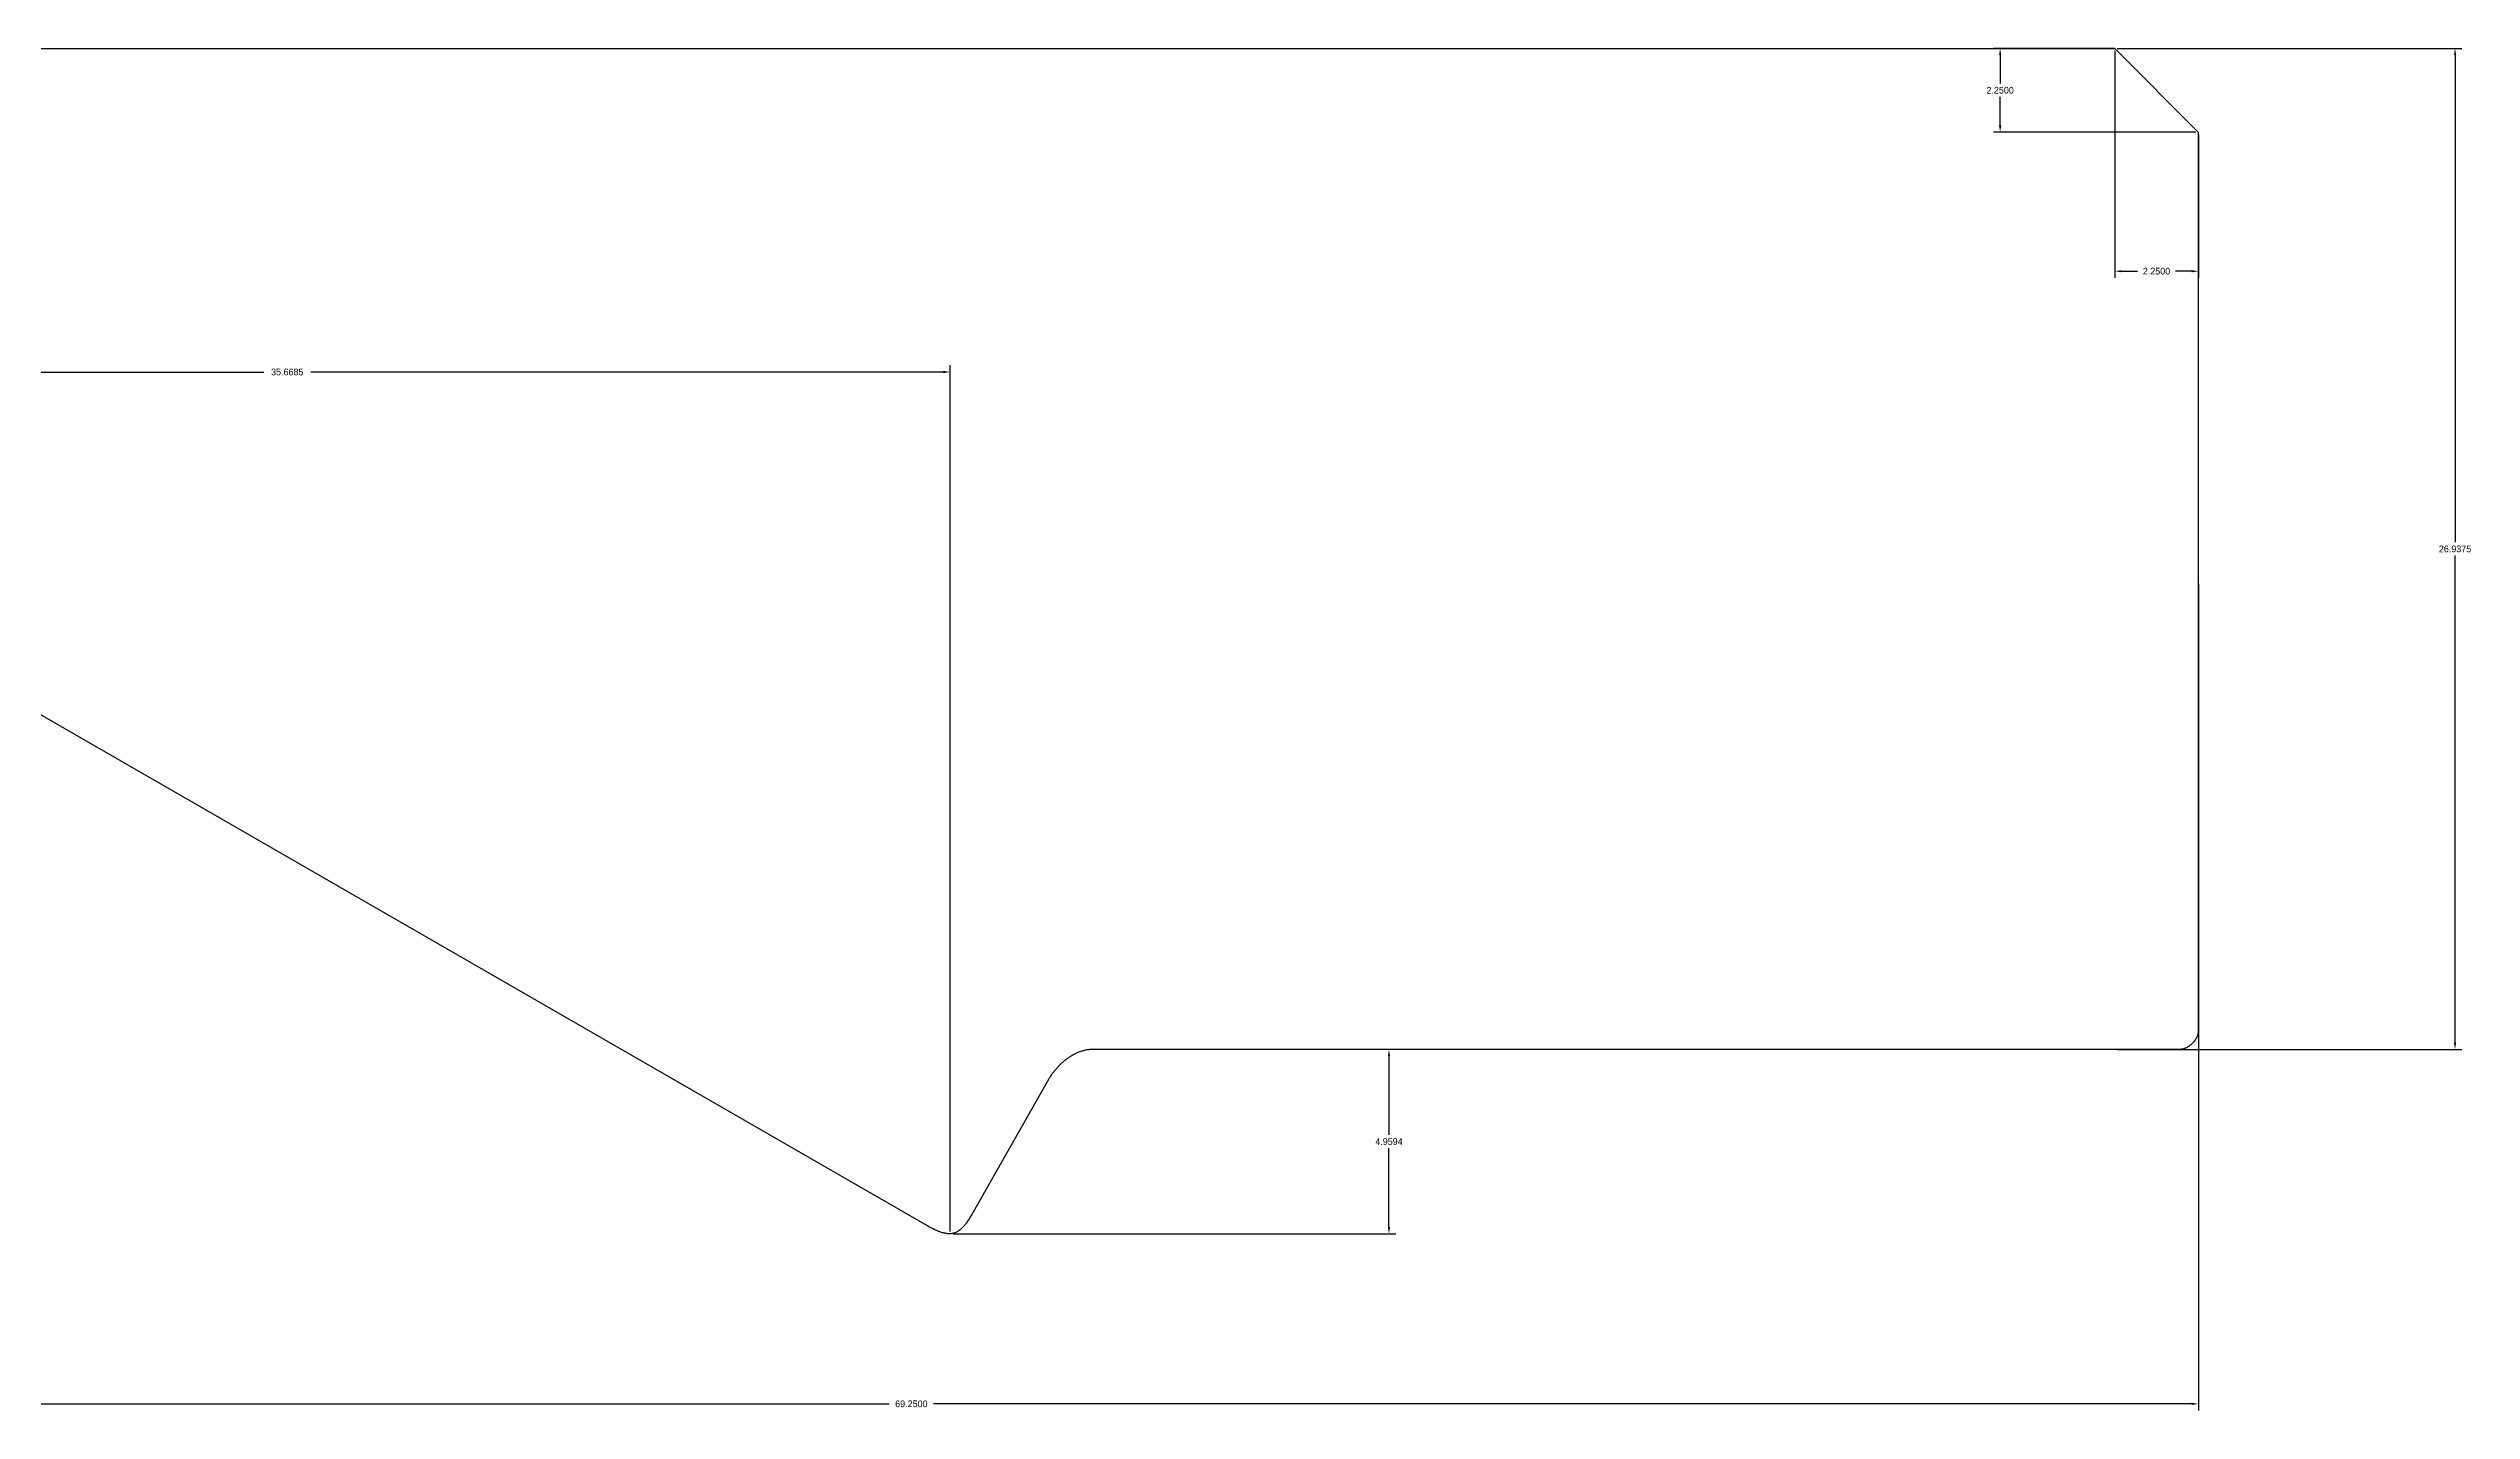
# Model space of a CAD drawing. Extents: x -4 to 204, y -54 to 64.
# Drawn here: x 50.4 to 115.6, y -54.4 to -17.8 of the extents above; entities that cross this region are included whole.
import ezdxf

# ---------------------------------------------------------------- set-up
doc = ezdxf.new("R2010")
doc.units = 0
doc.header["$MEASUREMENT"] = 0
doc.layers.get('Defpoints').update_dxf_attribs({"linetype": 'CONTINUOUS'})
doc.layers.add('Dimentions', color=7, linetype='CONTINUOUS')
doc.layers.add('LAYER_1', color=3, linetype='CONTINUOUS')
doc.dimstyles.get("Standard").update_dxf_attribs({"dimtxt": 0.18, "dimasz": 0.18, "dimexe": 0.18, "dimexo": 0.0625, "dimgap": 0.09, "dimtad": 0, "dimtih": 1, "dimtoh": 1, "dimdec": 4, "dimzin": 0, "dimdsep": 46, "dimtxsty": 'STANDARD', "dimcen": 0.09, "dimadec": 0, "dimazin": 0, "dimtfac": 1, "dimtdec": 4, "dimtofl": 0, "dimtmove": 0, "dimatfit": 3, "dimfxl": 1, "dimtolj": 1, "dimtzin": 0, "dimarcsym": 0})

# ---------------------------------------------------------------- blocks, each defined once
blk = doc.blocks.new('*D40')
at = {"layer": 'Defpoints', "color": 0}
for p in [(105.964, -17.774), (105.964, -44.711), (115.121, -44.711)]:
    blk.add_point(p, dxfattribs=at)
at = {"layer": 'Dimentions', "color": 0, "lineweight": -2}
for p, q in [((106.026, -17.774), (115.301, -17.774)), ((115.121, -17.954), (115.121, -31.062)), ((115.121, -44.531), (115.121, -31.422)), ((106.026, -44.711), (115.301, -44.711))]:
    blk.add_line(p, q, dxfattribs=at)
at = {"layer": 'Dimentions', "color": 0}
for points in [[(115.151, -17.954), (115.091, -17.954), (115.121, -17.774)], [(115.091, -44.531), (115.151, -44.531), (115.121, -44.711)]]:
    blk.add_solid(points, dxfattribs=at)
at = {"layer": 'Dimentions', "color": 0, "insert": (115.121, -31.242), "char_height": 0.18, "attachment_point": 5}
blk.add_mtext('\\A1;26.9375', dxfattribs=at)
blk = doc.blocks.new('*D41')
at = {"layer": 'Defpoints', "color": 0}
for p in [(38.964, -28.899), (108.214, -32.117), (108.214, -54.249)]:
    blk.add_point(p, dxfattribs=at)
at = {"layer": 'Dimentions', "color": 0, "lineweight": -2}
for p, q in [((38.964, -28.961), (38.964, -54.429)), ((108.214, -32.18), (108.214, -54.429)), ((39.144, -54.249), (72.989, -54.249)), ((108.034, -54.249), (74.189, -54.249))]:
    blk.add_line(p, q, dxfattribs=at)
at = {"layer": 'Dimentions', "color": 0}
for points in [[(39.144, -54.219), (39.144, -54.279), (38.964, -54.249)], [(108.034, -54.279), (108.034, -54.219), (108.214, -54.249)]]:
    blk.add_solid(points, dxfattribs=at)
at = {"layer": 'Dimentions', "color": 0, "insert": (73.589, -54.249), "char_height": 0.18, "attachment_point": 5}
blk.add_mtext('\\A1;69.2500', dxfattribs=at)
blk = doc.blocks.new('*D42')
at = {"layer": 'Defpoints', "color": 0}
for p in [(105.964, -17.774), (108.214, -20.024), (108.214, -23.768)]:
    blk.add_point(p, dxfattribs=at)
at = {"layer": 'Dimentions', "color": 0, "lineweight": -2}
for p, q in [((105.964, -17.836), (105.964, -23.948)), ((108.214, -20.086), (108.214, -23.948)), ((106.144, -23.768), (106.579, -23.768)), ((108.034, -23.768), (107.599, -23.768))]:
    blk.add_line(p, q, dxfattribs=at)
at = {"layer": 'Dimentions', "color": 0}
for points in [[(106.144, -23.738), (106.144, -23.798), (105.964, -23.768)], [(108.034, -23.798), (108.034, -23.738), (108.214, -23.768)]]:
    blk.add_solid(points, dxfattribs=at)
at = {"layer": 'Dimentions', "color": 0, "insert": (107.089, -23.768), "char_height": 0.18, "attachment_point": 5}
blk.add_mtext('\\A1;2.2500', dxfattribs=at)
blk = doc.blocks.new('*D43')
at = {"layer": 'Defpoints', "color": 0}
for p in [(102.882, -17.774), (106.026, -17.774), (108.214, -20.024)]:
    blk.add_point(p, dxfattribs=at)
at = {"layer": 'Dimentions', "color": 0, "lineweight": -2}
for p, q in [((105.964, -17.774), (102.702, -17.774)), ((102.882, -17.954), (102.882, -18.719)), ((102.882, -19.844), (102.882, -19.079)), ((108.151, -20.024), (102.702, -20.024))]:
    blk.add_line(p, q, dxfattribs=at)
at = {"layer": 'Dimentions', "color": 0}
for points in [[(102.912, -17.954), (102.852, -17.954), (102.882, -17.774)], [(102.852, -19.844), (102.912, -19.844), (102.882, -20.024)]]:
    blk.add_solid(points, dxfattribs=at)
at = {"layer": 'Dimentions', "color": 0, "insert": (102.882, -18.899), "char_height": 0.18, "attachment_point": 5}
blk.add_mtext('\\A1;2.2500', dxfattribs=at)
blk = doc.blocks.new('*D47')
at = {"layer": 'Defpoints', "color": 0}
for p in [(86.439, -44.711), (93.089, -44.711), (74.655, -49.671)]:
    blk.add_point(p, dxfattribs=at)
at = {"layer": 'Dimentions', "color": 0, "lineweight": -2}
for p, q in [((93.026, -44.711), (86.259, -44.711)), ((86.439, -44.891), (86.439, -47.011)), ((86.439, -49.491), (86.439, -47.371)), ((74.717, -49.671), (86.619, -49.671))]:
    blk.add_line(p, q, dxfattribs=at)
at = {"layer": 'Dimentions', "color": 0}
for points in [[(86.469, -44.891), (86.409, -44.891), (86.439, -44.711)], [(86.409, -49.491), (86.469, -49.491), (86.439, -49.671)]]:
    blk.add_solid(points, dxfattribs=at)
at = {"layer": 'Dimentions', "color": 0, "insert": (86.439, -47.191), "char_height": 0.18, "attachment_point": 5}
blk.add_mtext('\\A1;4.9594', dxfattribs=at)
blk = doc.blocks.new('*D72')
at = {"layer": 'Defpoints', "color": 0}
for p in [(38.964, -26.481), (38.964, -28.916), (74.632, -49.672)]:
    blk.add_point(p, dxfattribs=at)
at = {"layer": 'Dimentions', "color": 0, "lineweight": -2}
for p, q in [((38.964, -28.854), (38.964, -26.301)), ((39.144, -26.481), (56.168, -26.481)), ((74.452, -26.481), (57.428, -26.481)), ((74.632, -49.609), (74.632, -26.301))]:
    blk.add_line(p, q, dxfattribs=at)
at = {"layer": 'Dimentions', "color": 0}
for points in [[(39.144, -26.451), (39.144, -26.511), (38.964, -26.481)], [(74.452, -26.511), (74.452, -26.451), (74.632, -26.481)]]:
    blk.add_solid(points, dxfattribs=at)
at = {"layer": 'Dimentions', "color": 0, "insert": (56.798, -26.481), "char_height": 0.18, "attachment_point": 5}
blk.add_mtext('\\A1;35.6685', dxfattribs=at)

msp = doc.modelspace()

# ---------------------------------------------------------------- linework, layer by layer
at = {"layer": 'LAYER_1'}
msp.add_lwpolyline([(39.46371, -17.77366), (105.96371, -17.77366), (108.21371, -20.02366), (108.21371, -44.21116), (108.21352, -44.22223), (108.21294, -44.23333), (108.212, -44.24446), (108.21068, -44.25562), (108.20901, -44.26678), (108.20698, -44.27796), (108.20461, -44.28914), (108.20189, -44.30031), (108.19884, -44.31147), (108.19547, -44.32262), (108.19177, -44.33373), (108.18776, -44.34482), (108.17883, -44.36687), (108.16873, -44.38871), (108.1575, -44.41029), (108.14521, -44.43156), (108.13191, -44.45246), (108.11765, -44.47293), (108.10248, -44.49293), (108.08646, -44.5124), (108.06965, -44.53129), (108.05209, -44.54954), (108.03384, -44.5671), (108.01495, -44.58392), (107.99548, -44.59993), (107.97548, -44.6151), (107.95501, -44.62936), (107.93411, -44.64266), (107.91284, -44.65495), (107.89126, -44.66618), (107.86942, -44.67628), (107.84737, -44.68522), (107.83628, -44.68922), (107.82516, -44.69292), (107.81402, -44.6963), (107.80286, -44.69934), (107.79169, -44.70206), (107.78051, -44.70443), (107.76933, -44.70646), (107.75816, -44.70814), (107.74701, -44.70945), (107.73588, -44.7104), (107.72478, -44.71097), (107.71371, -44.71116), (78.46371, -44.71116), (78.44124, -44.71145), (78.41878, -44.71231), (78.39635, -44.71373), (78.37395, -44.71571), (78.35158, -44.71823), (78.32925, -44.72129), (78.30696, -44.72487), (78.28472, -44.72898), (78.26254, -44.73359), (78.24041, -44.73871), (78.21835, -44.74433), (78.19636, -44.75042), (78.17444, -44.757), (78.15261, -44.76404), (78.13086, -44.77154), (78.10919, -44.7795), (78.08763, -44.78789), (78.06616, -44.79672), (78.0448, -44.80598), (78.02355, -44.81565), (78.00242, -44.82573), (77.9814, -44.83621), (77.96052, -44.84708), (77.93976, -44.85834), (77.91914, -44.86996), (77.89866, -44.88196), (77.87833, -44.89431), (77.85815, -44.907), (77.83813, -44.92004), (77.81827, -44.93341), (77.79858, -44.9471), (77.77905, -44.9611), (77.75971, -44.97541), (77.74055, -44.99002), (77.72158, -45.00491), (77.7028, -45.02009), (77.68422, -45.03553), (77.66584, -45.05124), (77.64767, -45.0672), (77.62971, -45.08341), (77.61198, -45.09985), (77.59446, -45.11652), (77.57718, -45.13341), (77.56013, -45.15051), (77.54331, -45.16782), (77.52675, -45.18532), (77.51043, -45.203), (77.49437, -45.22086), (77.47857, -45.23889), (77.46303, -45.25708), (77.44776, -45.27542), (77.43277, -45.2939), (77.41806, -45.31251), (77.40363, -45.33125), (77.38949, -45.35011), (77.37566, -45.36907), (77.36212, -45.38814), (77.34888, -45.4073), (77.33596, -45.42653), (77.32336, -45.44585), (77.31108, -45.46522), (77.29912, -45.48466), (77.2875, -45.50414), (77.27621, -45.52366), (75.21371, -49.14866), (75.19387, -49.18332), (75.1726, -49.21972), (75.14991, -49.25742), (75.12577, -49.29596), (75.10018, -49.33489), (75.08683, -49.35436), (75.07312, -49.37376), (75.05904, -49.39304), (75.04459, -49.41213), (75.02977, -49.43097), (75.01458, -49.44952), (74.99902, -49.46772), (74.98308, -49.4855), (74.96676, -49.50282), (74.95007, -49.51962), (74.933, -49.53583), (74.91555, -49.55141), (74.89772, -49.56629), (74.8795, -49.58043), (74.8609, -49.59376), (74.84192, -49.60623), (74.82255, -49.61777), (74.8028, -49.62835), (74.78266, -49.63789), (74.76212, -49.64634), (74.75171, -49.65014), (74.7412, -49.65365), (74.73059, -49.65685), (74.71988, -49.65975), (74.70925, -49.66229), (74.69854, -49.66453), (74.68773, -49.66647), (74.67683, -49.66812), (74.65481, -49.67055), (74.6325, -49.67189), (74.60993, -49.67218), (74.58714, -49.67147), (74.56416, -49.66981), (74.54102, -49.66724), (74.51776, -49.66382), (74.49442, -49.65959), (74.47101, -49.65461), (74.44759, -49.64892), (74.42418, -49.64256), (74.40081, -49.6356), (74.37753, -49.62807), (74.35435, -49.62003), (74.33133, -49.61152), (74.30848, -49.6026), (74.28584, -49.5933), (74.26345, -49.58369), (74.24134, -49.57381), (74.21955, -49.56371), (74.17703, -49.54303), (74.13617, -49.52204), (74.09724, -49.50114), (74.06049, -49.48072), (74.02621, -49.46116), (39.21371, -29.39866)], dxfattribs=at)

# ---------------------------------------------------------------- dimensions: what is measured, and where the dimension line sits
at = {"layer": 'Dimentions'}
for base, p1, p2, picture, middle in [((102.88187, -17.77366), (108.21371, -20.02366), (106.02621, -17.77366), '*D43', (102.88187, -18.89866)), ((115.12134, -44.71116), (105.96371, -17.77366), (105.96371, -44.71116), '*D40', (115.12134, -31.24241)), ((86.43858, -44.71116), (74.65481, -49.67055), (93.08871, -44.71116), '*D47', (86.43858, -47.19086))]:
    dim = msp.add_linear_dim(base=base, p1=p1, p2=p2, angle=90, dimstyle='STANDARD', override={"dimtmove": 2}, dxfattribs=at)
    dim.commit()
    dim.dimension.update_dxf_attribs({"geometry": picture, "text_midpoint": middle})
for base, p1, p2, picture, middle in [((108.21371, -23.7678), (105.96371, -17.77366), (108.21371, -20.02366), '*D42', (107.08871, -23.7678)), ((38.96397, -26.48085), (74.6325, -49.67189), (38.96397, -28.91622), '*D72', (56.79823, -26.48085)), ((108.21371, -54.24879), (38.96371, -28.89866), (108.21371, -32.11741), '*D41', (73.58871, -54.24879))]:
    dim = msp.add_linear_dim(base=base, p1=p1, p2=p2, dimstyle='STANDARD', override={"dimtmove": 2}, dxfattribs=at)
    dim.commit()
    dim.dimension.update_dxf_attribs({"geometry": picture, "text_midpoint": middle})

doc.saveas('drawing.dxf')
